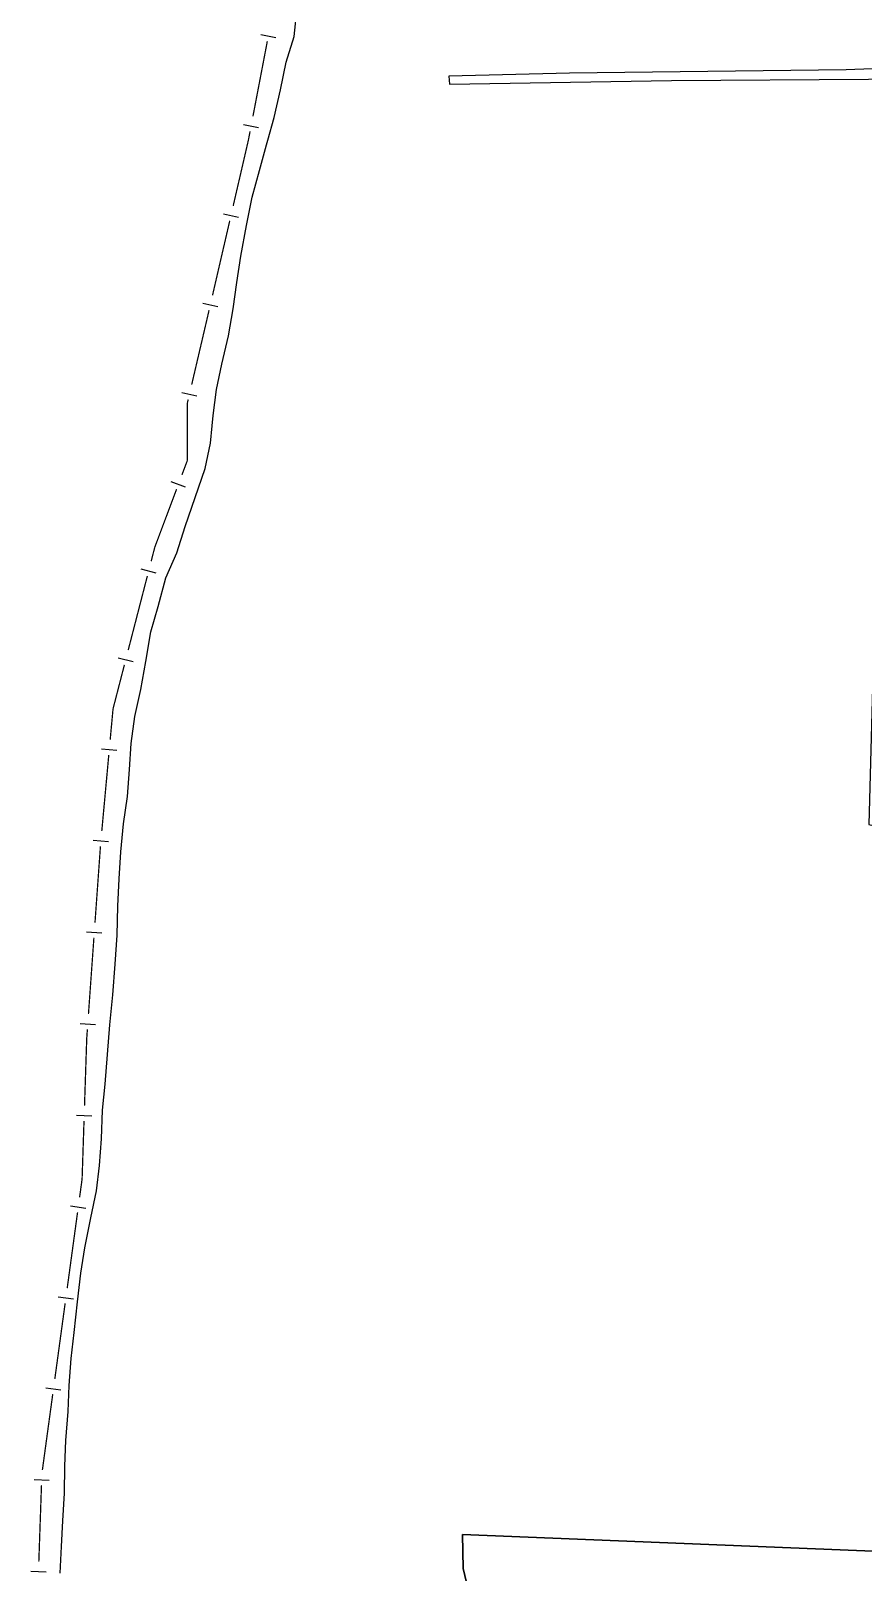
# Model space of a CAD drawing. Extents: x 200604 to 201918, y 4843538 to 4845237.
# Drawn here: x 200661.8 to 200825.1, y 4844223.9 to 4844526.3 of the extents above; entities that cross this region are included whole.
import ezdxf

# ---------------------------------------------------------------- set-up
doc = ezdxf.new("R2010")
doc.units = 0
doc.header["$LTSCALE"] = 1.5
doc.header["$MEASUREMENT"] = 0
for name, color, linetype in [('CD_MALHA_LOTES', 7, 'CONTINUOUS'), ('HD-CURSO-PERENE', 170, 'CONTINUOUS'), ('LM-LIM-SETORES-BAIRROS', 250, 'CONTINUOUS'), ('RU-EMBARC-TRAPICHE', 7, 'CONTINUOUS'), ('RU-QUADRA', 210, 'CONTINUOUS')]:
    doc.layers.add(name, color=color, linetype=linetype)

msp = doc.modelspace()

# ---------------------------------------------------------------- linework, layer by layer
at = {"layer": 'CD_MALHA_LOTES', "linetype": 'Continuous', "flags": 128}
for points in [[(200746.5, 4844231.29), (200828.68, 4844227.95)], [(200749.66, 4844211.96), (200746.62, 4844224.61), (200746.5, 4844231.29)]]:
    msp.add_lwpolyline(points, dxfattribs=at)
at = {"layer": 'HD-CURSO-PERENE', "linetype": 'Continuous'}
for points in [[(200708.3, 4844504.85, 1.23), (200709.58, 4844509.34, 1.23), (200710.81, 4844514.73, 1.23), (200711.93, 4844520.19, 1.23), (200713.5, 4844525.21, 1.23), (200714.06, 4844530.85, 1.23), (200714.37, 4844536.42, 1.23), (200714.86, 4844542.01, 1.23), (200715.25, 4844548.21, 1.23), (200715.64, 4844553.45, 1.23), (200716.42, 4844558.65, 1.23), (200717.32, 4844564.01, 1.23), (200717.24, 4844569.37, 1.23), (200717.23, 4844574.79, 1.23), (200717.24, 4844579.81, 1.23), (200716.93, 4844590, 1.23)], [(200667.58, 4844223.69, 0.15), (200667.83, 4844228.92, 0.26), (200668.12, 4844233.98, 0.27), (200668.44, 4844239.38, 0.27), (200668.48, 4844244.69, 0.32), (200668.68, 4844249.75, 0.36), (200669.11, 4844255.41, 0.36), (200669.35, 4844260.5, 0.36), (200669.75, 4844265.8, 0.36), (200670.33, 4844270.9, 0.36), (200670.98, 4844276.91, 0.36), (200671.62, 4844282.58, 0.36), (200672.43, 4844287.55, 0.36), (200673.59, 4844293.45, 0.36), (200674.68, 4844298.72, 0.36), (200675.26, 4844303.71, 0.36), (200675.7, 4844308.92, 0.36), (200675.87, 4844314.55, 0.36), (200676.38, 4844319.65, 0.36), (200676.88, 4844325.5, 0.36), (200677.32, 4844331.29, 0.36), (200677.93, 4844337.15, 0.36), (200678.35, 4844343.2, 0.34), (200678.73, 4844348.9, 0.34), (200678.91, 4844354.59, 0.34), (200679.16, 4844359.97, 0.34), (200679.48, 4844365.23, 0.34), (200680.01, 4844370.71, 0.34), (200680.76, 4844376.1, 0.34), (200681.2, 4844381.37, 0.34), (200681.48, 4844386.48, 0.34), (200682.23, 4844391.82, 0.34), (200683.4, 4844397.08, 0.34), (200684.37, 4844402.6, 0.34), (200685.38, 4844408.41, 0.34), (200686.81, 4844413.38, 0.34), (200688.27, 4844419.03, 0.34), (200690.45, 4844423.9, 0.34), (200692.1, 4844429.08, 0.34), (200696.02, 4844440.46, 1.23), (200697.06, 4844445.4, 1.23), (200697.4, 4844448.82, 1.23), (200697.61, 4844450.88, 1.23), (200698.25, 4844455.95, 1.23), (200699.27, 4844460.92, 1.23), (200700.58, 4844466.47, 1.23), (200701.5, 4844471.76, 1.23), (200702.22, 4844476.94, 1.23), (200702.99, 4844482.14, 1.23), (200704.11, 4844488.14, 1.23), (200705.24, 4844493.67, 1.23), (200706.7, 4844498.92, 1.23), (200708.04, 4844503.95, 1.23), (200708.3, 4844504.85, 1.23)]]:
    msp.add_polyline3d(points, dxfattribs=at)
at = {"layer": 'LM-LIM-SETORES-BAIRROS', "const_width": 0.25}
for points in [[(200705.390558, 4844509.550886), (200708.212817, 4844524.282989)], [(200701.513924, 4844491.975879), (200704.441884, 4844504.641858)], [(200704.441884, 4844504.641858), (200704.49, 4844504.85)], [(200704.49, 4844504.85), (200704.826106, 4844506.604465)], [(200697.459824, 4844474.438368), (200700.83824, 4844489.05296)], [(200696.45, 4844470.07), (200696.784141, 4844471.51545)], [(200693.372494, 4844456.908584), (200696.332416, 4844469.567133)], [(200696.332416, 4844469.567133), (200696.45, 4844470.07)], [(200692.51, 4844453.22), (200692.689435, 4844453.98738)], [(200692.51, 4844453.008079), (200692.51, 4844453.22)], [(200692.51, 4844441.99), (200692.51, 4844453.008079)], [(200691.461717, 4844439.198414), (200692.16481, 4844441.070755)], [(200692.16481, 4844441.070755), (200692.51, 4844441.99)], [(200686.13, 4844425), (200690.407079, 4844436.389902)], [(200685.421416, 4844422.25651), (200685.92156, 4844424.192965)], [(200685.92156, 4844424.192965), (200686.13, 4844425)], [(200680.920122, 4844404.828419), (200684.671201, 4844419.351828)], [(200677.94, 4844393.29), (200680.169906, 4844401.923738)], [(200677.38245, 4844387.232663), (200677.932398, 4844393.207406)], [(200677.932398, 4844393.207406), (200677.94, 4844393.29)], [(200675.732606, 4844369.308433), (200677.107476, 4844384.245291)], [(200674.401165, 4844351.358187), (200675.469315, 4844366.320107)], [(200673.119385, 4844333.403882), (200674.187535, 4844348.365802)], [(200672.78, 4844328.65), (200672.905755, 4844330.411498)], [(200672.344213, 4844315.423158), (200672.772294, 4844328.416108)], [(200672.772294, 4844328.416108), (200672.78, 4844328.65)], [(200671.87, 4844301.03), (200672.245426, 4844312.424785)], [(200671.38331, 4844297.464027), (200671.788994, 4844300.436471)], [(200671.788994, 4844300.436471), (200671.87, 4844301.03)], [(200668.949208, 4844279.629366), (200670.977627, 4844294.491584)], [(200666.515105, 4844261.794705), (200668.543524, 4844276.656922)], [(200664.081002, 4844243.960043), (200666.109421, 4844258.822261)], [(200663.379609, 4844225.977354), (200663.901594, 4844240.968269)]]:
    msp.add_lwpolyline(points, dxfattribs=at)
at = {"layer": 'LM-LIM-SETORES-BAIRROS'}
for points in [[(200709.874178, 4844524.982903), (200706.927757, 4844525.547355)], [(200706.487467, 4844507.30438), (200703.541047, 4844507.868831)], [(200702.524927, 4844489.689425), (200699.602009, 4844490.365108)], [(200698.470828, 4844472.151914), (200695.547909, 4844472.827597)], [(200694.377723, 4844454.619585), (200691.456519, 4844455.302644)], [(200692.162881, 4844436.798753), (200689.354369, 4844437.853392)], [(200686.373613, 4844419.944948), (200683.468932, 4844420.695163)], [(200681.872319, 4844402.516857), (200678.967637, 4844403.267073)], [(200678.692819, 4844385.103595), (200675.705448, 4844385.378569)], [(200677.042976, 4844367.179365), (200674.055604, 4844367.454339)], [(200675.754937, 4844349.256449), (200672.762553, 4844349.470079)], [(200674.473157, 4844331.302145), (200671.480773, 4844331.515775)], [(200673.777541, 4844313.374849), (200670.779168, 4844313.473637)], [(200672.599076, 4844295.279556), (200669.626633, 4844295.68524)], [(200670.164974, 4844277.444895), (200667.19253, 4844277.850579)], [(200667.730871, 4844259.610234), (200664.758427, 4844260.015917)], [(200665.435485, 4844241.915464), (200662.437302, 4844242.019861)], [(200664.809102, 4844223.926366), (200661.810919, 4844224.030764)]]:
    msp.add_lwpolyline(points, dxfattribs=at)
at = {"layer": 'RU-EMBARC-TRAPICHE', "linetype": 'Continuous'}
msp.add_polyline3d([(200833.81, 4844519.13, 5.34), (200821.77, 4844518.7, 4.88), (200767.49, 4844518, 4.93), (200743.81, 4844517.43, 4.93), (200743.94, 4844515.89, 4.93), (200787.53, 4844516.61, 4.93), (200826.14, 4844516.81, 4.93), (200833.96, 4844516.95, 5.48)], close=True, dxfattribs=at)
at = {"layer": 'RU-QUADRA', "linetype": 'Continuous'}
msp.add_lwpolyline([(200784.63, 4844838.76), (200785.75, 4844819.49), (200792.39, 4844709.92), (200796.1, 4844648.8), (200798.72, 4844602.1), (200800.14, 4844581.72), (200831.97, 4844582.77), (200829.86, 4844504.84), (200826.23, 4844370.61), (200852.15, 4844364.7), (200847.56, 4844337.99), (200841.9, 4844304.97), (200837.6, 4844279.94), (200828.68, 4844227.95), (200746.5, 4844231.29), (200746.62, 4844224.61), (200749.66, 4844211.96)], dxfattribs=at)

doc.saveas('drawing.dxf')
